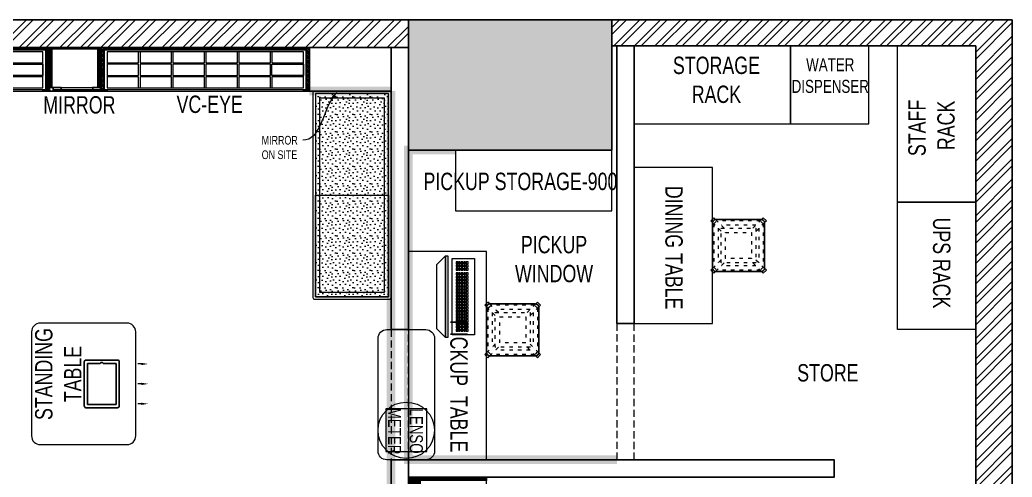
# Model space of a CAD drawing. Header units: feet. Extents: x 9819784 to 9831901, y -7052673 to -7045588.
# Drawn here: x 9826189 to 9831901, y -7048223 to -7045588 of the extents above; entities that cross this region are included whole.
import ezdxf
from ezdxf import colors
from ezdxf.entities.mleader import LeaderData, LeaderLine
from ezdxf.math import Vec2, Vec3

# ---------------------------------------------------------------- set-up
doc = ezdxf.new("R2010")
doc.units = ezdxf.units.FT
doc.header["$LTSCALE"] = 33
doc.header["$MEASUREMENT"] = 0
for name, pattern in [('a_p6_plan_L18$0$HIDDEN', [0.375, 0.25, -0.125]), ('ACAD_ISO03W100', [30, 12, -18]), ('HIDDEN2', [4.7625, 3.175, -1.5875])]:
    doc.linetypes.add(name, pattern=pattern)
doc.layers.add('A-WALL', color=1, linetype='Continuous')
doc.layers.add('column', color=10, linetype='Continuous')
for name, color, linetype, lineweight in [('A-WALL HATCH', 251, 'Continuous', 0), ('column hatch', 5, 'Continuous', 0), ('LENS-CURTAIN', 5, 'a_p6_plan_L18$0$HIDDEN', 9), ('LENS-HATCH', 251, 'Continuous', 5), ('LENS-PARTITION', 21, 'Continuous', 25), ('LENS-TEXT', 31, 'Continuous', 5), ('LENS_DIMENSION', 193, 'Continuous', 0), ('LENS_TEXT', 31, 'Continuous', 5), ('LK-EQPMT', 3, 'Continuous', 18), ('LK-FF&E FLOOR', 1, 'Continuous', 9), ('LK-FF&E WALL', 1, 'Continuous', 9), ('LK-FLUTTED FINISH', 20, 'Continuous', 30), ('LK-IT', 3, 'Continuous', 18), ('LK-MIRROR', 133, 'Continuous', 13), ('LK-TILES FINISH', 251, 'Continuous', 5), ('LN-ELEVATION-1', 81, 'Continuous', 25), ('LN-ELEVATION-2', 103, 'Continuous', 20), ('LN-ELEVATION-3', 125, 'Continuous', 18), ('LN-ELEVATION-4', 145, 'Continuous', 13), ('LN-ELEVATION-5', 167, 'Continuous', 5), ('LN-HATCH', 251, 'Continuous', 0), ('PLANO-TXT', 252, 'Continuous', 5)]:
    doc.layers.add(name, color=color, linetype=linetype, lineweight=lineweight)
doc.styles.add('LK TXT', font='GILC____.TTF', dxfattribs={"height": 100})
doc.styles.get("Standard").update_dxf_attribs({"font": 'GILC____.TTF'})
pattern_1 = [(45, (7858054.0837, 3504049.203), (-4.4901280605, 4.4901280605), [])]

# ---------------------------------------------------------------- blocks, each defined once
blk = doc.blocks.new('A$C917db70c')
at = {"layer": 'A-WALL HATCH'}
h = blk.add_hatch(dxfattribs=at)
h.set_pattern_fill('ANSI32', color=256, scale=222)
h.set_pattern_definition([(45, (-12.4, 3825.26), (-58.86664, 58.86664), []), (45, (26.84, 3825.26), (-58.86664, 58.86664), [])])
h.paths.add_polyline_path([(0, 4075), (-210, 4075), (-210, 3508), (0, 3508)])
h.paths.add_polyline_path([(0, 2665), (-210, 2665), (-210, 2098), (0, 2098)])
h.paths.add_polyline_path([(0, 2665), (0, 3508), (-210, 3508), (-210, 3210), (-210, 2960), (-210, 2665)])
h.paths.add_polyline_path([(0, 455), (0, 2098), (-210, 2098), (-210, 1460.5), (-210, 455)])
h.paths.add_polyline_path([(0, 4075), (0, 7085), (-2305, 7085), (-2305, 6935), (-210, 6935), (-210, 4075)])
h.paths.add_polyline_path([(-645, 0), (-645, 150), (-10455, 150), (-10455, 0)])
h.paths.add_polyline_path([(-3475, 6925), (-3475, 7085), (-9555, 7085), (-9555, 6924.8)])
at = {"layer": 'column hatch'}
h = blk.add_hatch(color=251, dxfattribs=at)
h.dxf.hatch_style = 1
h.paths.add_polyline_path([(-2305, 6335), (-2305, 7085), (-3475, 7085), (-3475, 6335)])
h.paths.add_polyline_path([(0, 0), (0, 455), (-645, 455), (-645, 0)])
h.paths.add_polyline_path([(-10455, 450), (-11115, 450), (-11115, 0), (-11115, 0), (-10455, 0)])
h.paths.add_polyline_path([(-9555, 6174.8), (-9555, 7085), (-11118, 7085), (-11118, 6174.8), (-10938, 6174.8)])
h.paths.add_polyline_path([(-10895, 2875), (-10895, 3570), (-11115, 3570), (-11115, 2875)])
at = {"layer": 'A-WALL'}
for p, q in [((0, 7085), (-11118, 7085)), ((0, 0), (0, 7085)), ((-3475, 6925), (-9555, 6924.8)), ((-210, 6935), (-2305, 6935)), ((-210, 3210), (-210, 6935))]:
    blk.add_line(p, q, dxfattribs=at)
at = {"layer": 'column'}
for points in [[(-3475, 7085), (-3475, 6335), (-2305, 6335), (-2305, 7085)], [(-2305, 6935), (-2305, 6935)]]:
    blk.add_lwpolyline(points, dxfattribs=at)
blk = doc.blocks.new('VC HD 1200')
at = {"layer": 'LN-HATCH', "ltscale": 0.5}
h = blk.add_hatch(dxfattribs=at)
h.set_pattern_fill('ANSI31', color=256, scale=2)
h.set_pattern_definition([(45, (3760859.753, 1795248.936), (-4.490128061, 4.490128061), [])])
h.paths.add_polyline_path([(-1200, 250), (-1200, 60), (-1194, 60), (-1194, 50), (-1200, 50), (-1200, 6), (-1182, 6), (-1182, 250)])
h = blk.add_hatch(dxfattribs=at)
h.set_pattern_fill('ANSI31', color=256, scale=2)
h.set_pattern_definition(pattern_1)
h.paths.add_polyline_path([(0, 250), (0, 60), (-6, 60), (-6, 50), (0, 50), (0, 6), (-18, 6), (-18, 250)])
h = blk.add_hatch(dxfattribs=at)
h.set_pattern_fill('ANSI31', color=256, scale=2)
h.set_pattern_definition([(45, (7858047.0837, 3504049.203), (-4.4901280605, 4.4901280605), [])])
h.paths.add_polyline_path([(-1165, 6), (-1165, 0), (-1200, 0), (-1200, 6)])
h = blk.add_hatch(dxfattribs=at)
h.set_pattern_fill('ANSI31', color=256, scale=2)
h.set_pattern_definition(pattern_1)
h.paths.add_polyline_path([(-28, 6), (-28, 0), (0, 0), (0, 6)])
at = {"layer": 'LN-ELEVATION-1', "ltscale": 0.5}
for points in [[(-1200, 250), (-1200, 60), (-1194, 60), (-1194, 50), (-1200, 50), (-1200, 6), (-1182, 6), (-1182, 250)], [(-18, 238), (-1182, 238), (-1182, 244), (-18, 244)], [(0, 250), (0, 60), (-6, 60), (-6, 50), (0, 50), (0, 6), (-18, 6), (-18, 250)], [(-1165, 6), (-1165, 0), (-1200, 0), (-1200, 6)], [(-35, 6), (-35, 0), (0, 0), (0, 6)]]:
    blk.add_lwpolyline(points, close=True, dxfattribs=at)
at = {"layer": 'LN-ELEVATION-3', "ltscale": 0.5}
for p, q in [((-1182, 250), (-18, 250)), ((-1165, 6), (-35, 6)), ((-35, 0), (-1165, 0))]:
    blk.add_line(p, q, dxfattribs=at)
for points in [[(-1165, 226), (-35, 226), (-35, 18), (-1165, 18)], [(-1165, 226), (-983.3, 226), (-983.3, 162), (-1165, 162)], [(-975.3, 226), (-793.7, 226), (-793.7, 162), (-975.3, 162)], [(-785.7, 226), (-604, 226), (-604, 162), (-785.7, 162)], [(-596, 226), (-414.3, 226), (-414.3, 162), (-596, 162)], [(-406.3, 226), (-224.7, 226), (-224.7, 162), (-406.3, 162)], [(-216.7, 226), (-35, 226), (-35, 162), (-216.7, 162)], [(-1165, 90), (-983.3, 90), (-983.3, 154), (-1165, 154)], [(-975.3, 154), (-793.7, 154), (-793.7, 90), (-975.3, 90)], [(-785.7, 154), (-604, 154), (-604, 90), (-785.7, 90)], [(-596, 154), (-414.3, 154), (-414.3, 90), (-596, 90)], [(-406.3, 154), (-224.7, 154), (-224.7, 90), (-406.3, 90)], [(-216.7, 154), (-35, 154), (-35, 90), (-216.7, 90)], [(-1165, 82), (-983.3, 82), (-983.3, 18), (-1165, 18)], [(-975.3, 82), (-793.7, 82), (-793.7, 18), (-975.3, 18)], [(-785.7, 82), (-604, 82), (-604, 18), (-785.7, 18)], [(-596, 82), (-414.3, 82), (-414.3, 18), (-596, 18)], [(-406.3, 82), (-224.7, 82), (-224.7, 18), (-406.3, 18)], [(-216.7, 82), (-35, 82), (-35, 18), (-216.7, 18)]]:
    blk.add_lwpolyline(points, close=True, dxfattribs=at)
blk = doc.blocks.new('Standing Table 700X600')
at = {"layer": 'LN-ELEVATION-1', "linetype": 'ByBlock', "lineweight": -2}
for p, q in [((-114.7, -32.3), (-114.7, -12)), ((0, -32.3), (0, -12)), ((114.7, -32.3), (114.7, -12))]:
    blk.add_line(p, q, dxfattribs=at)
at = {"layer": 'LN-ELEVATION-1'}
for points in [[(-127.2, 94.5), (126.8, 94.5, 0.414214), (136.8, 104.5), (136.8, 286.5, 0.414214), (126.8, 296.5), (-127.2, 296.5, 0.414214), (-137.2, 286.5), (-137.2, 104.5, 0.414214)], [(117.2, 186), (117.2, 113.5), (-117.8, 113.5), (-117.8, 277.5), (117.2, 277.5), (117.2, 205, 0.327538), (118.6, 203.1, -0.733799), (118.6, 187.9, 0.327538)]]:
    blk.add_lwpolyline(points, format="xyb", close=True, dxfattribs=at)
at = {"layer": 'LN-ELEVATION-1', "linetype": 'ByBlock', "lineweight": -2}
for points in [[(-108.1, -32.3), (-121.4, -32.3), (-114.7, -72.3)], [(6.7, -32.3), (-6.7, -32.3), (0, -72.3)], [(121.4, -32.3), (108.1, -32.3), (114.7, -72.3)]]:
    blk.add_solid(points, dxfattribs=at)
at = {"layer": 'LN-ELEVATION-2'}
blk.add_lwpolyline([(-300, 0), (300, 0, 0.414214), (350, 50), (350, 550, 0.414214), (300, 600), (-300, 600, 0.414214), (-350, 550), (-350, 50, 0.414214)], format="xyb", close=True, dxfattribs=at)
at = {"layer": 'LENS-TEXT', "color": 7, "linetype": 'Continuous', "ltscale": 3, "insert": (56.8, 445.9), "char_height": 100, "width": 783.964, "attachment_point": 5, "style": 'LK TXT'}
blk.add_mtext('STANDING TABLE', dxfattribs=at)
blk = doc.blocks.new('rtf')
at = {"color": 0, "linetype": 'ByBlock', "lineweight": -2}
for p, q in [((16412.5, -172798.8), (16452.4, -172798.8)), ((16412.5, -172810.8), (16412.5, -172798.8)), ((16412.5, -172810.8), (16452.4, -172810.8)), ((16425.3, -172793.1), (16535.3, -172793.1)), ((16425.3, -172817.1), (16535.3, -172817.1)), ((16535.3, -172793.1), (16535.3, -172817.1))]:
    blk.add_line(p, q, dxfattribs=at)
for centre, radius, start, end in [((16412.5, -172805.1), 17.5, 21.0506, 340.9422), ((16444.5, -172804.8), 9.89, 322.6562, 37.3438)]:
    blk.add_arc(centre, radius, start, end, dxfattribs=at)
blk = doc.blocks.new('dsg')
at = {"color": 0, "linetype": 'ByBlock', "lineweight": -2}
for radius in [155, 143, 25, 20]:
    blk.add_circle((11491.5, -171102.6), radius, dxfattribs=at)
blk.add_blockref('rtf', (-5117.5, 1702.9), dxfattribs=at)
blk = doc.blocks.new('CLINIC - CABINET SINK')
at = {"layer": 'LN-HATCH', "ltscale": 0.5}
h = blk.add_hatch(dxfattribs=at)
h.set_pattern_fill('ANSI31', color=256, scale=2)
h.set_pattern_definition([(45, (4052861.5004, 1708016.356), (-4.4901280605, 4.4901280605), [])])
h.paths.add_polyline_path([(-563.4, 157), (564.6, 157), (564.6, 175), (-563.4, 175)])
h.paths.add_polyline_path([(582.6, 225), (600.6, 225), (600.6, -225), (582.6, -225)])
h.paths.add_polyline_path([(564.6, 225), (582.6, 225), (582.6, 157), (564.6, 157)])
h.paths.add_polyline_path([(-581.4, 225), (-599.4, 225), (-599.4, -225), (-581.4, -225)])
h.paths.add_polyline_path([(-581.4, 225), (-563.4, 225), (-563.4, 157), (-581.4, 157)])
at = {"layer": 'LN-ELEVATION-1', "ltscale": 0.5}
for points in [[(-581.4, 225), (-599.4, 225), (-599.4, -225), (-581.4, -225)], [(-581.4, 225), (-563.4, 225), (-563.4, 157), (-581.4, 157)], [(-563.4, 157), (564.6, 157), (564.6, 175), (-563.4, 175)], [(564.6, 225), (582.6, 225), (582.6, 157), (564.6, 157)], [(582.6, 225), (600.6, 225), (600.6, -225), (582.6, -225)]]:
    blk.add_lwpolyline(points, close=True, dxfattribs=at)
at = {"layer": 'LN-ELEVATION-2', "ltscale": 0.5}
blk.add_line((582.6, -225), (-581.4, -225), dxfattribs=at)
at = {"layer": 'LN-HATCH', "ltscale": 0.5}
for p, q in [((564.6, 225), (-563.4, 175)), ((-563.4, 225), (564.6, 175))]:
    blk.add_line(p, q, dxfattribs=at)
at = {"layer": 'LN-ELEVATION-3', "xscale": -1, "rotation": 41.1558274151866}
blk.add_blockref('dsg', (-103569.3, 136346.7), dxfattribs=at)
blk = doc.blocks.new('CLENS 600 TYPE 6')
at = {"layer": 'LN-ELEVATION-1', "ltscale": 0.5}
blk.add_lwpolyline([(130, -225), (-130, -225, -0.414214), (-150, -205), (-150, 55, -0.414214), (-130, 75), (130, 75, -0.414214), (150, 55), (150, -205, -0.414214)], format="xyb", close=True, dxfattribs=at)
at = {"layer": 'LN-ELEVATION-3', "linetype": 'ACAD_ISO03W100', "ltscale": 0.05}
for p, q in [((-82.3, 25), (-124.7, 67.4)), ((124.7, 67.4), (-124.7, 67.4)), ((82.3, 25), (124.7, 67.4)), ((-100, 7.3), (-142.4, 49.7)), ((-142.4, -199.7), (-142.4, 49.7)), ((-117.4, -174.7), (-117.4, 24.7)), ((99.7, 42.4), (-99.7, 42.4)), ((100, 7.3), (142.4, 49.7)), ((117.4, -174.7), (117.4, 24.7)), ((142.4, -199.7), (142.4, 49.7)), ((-100, -157.3), (-142.4, -199.7)), ((100, -157.3), (142.4, -199.7)), ((-82.3, -175), (-124.7, -217.4)), ((124.7, -217.4), (-124.7, -217.4)), ((99.7, -192.4), (-99.7, -192.4)), ((82.3, -175), (124.7, -217.4))]:
    blk.add_line(p, q, dxfattribs=at)
for points in [[(-132.2, 74.9), (-124.7, 67.4), (-142.4, 49.7), (-149.9, 57.2)], [(132.2, 74.9), (124.7, 67.4), (142.4, 49.7), (149.9, 57.2)], [(-132.2, -224.9), (-124.7, -217.4), (-142.4, -199.7), (-149.9, -207.2)], [(132.2, -224.9), (124.7, -217.4), (142.4, -199.7), (149.9, -207.2)]]:
    blk.add_lwpolyline(points, dxfattribs=at)
for points in [[(100, -175), (-100, -175), (-100, 25), (100, 25)], [(75, -150), (-75, -150), (-75, 0), (75, 0)]]:
    blk.add_lwpolyline(points, close=True, dxfattribs=at)
at = {"layer": 'LN-ELEVATION-5', "ltscale": 0.5}
for points in [[(-149.9, 57.2), (-160.1, 67.4), (-142.4, 85.1), (-132.2, 74.9)], [(149.9, 57.2), (160.1, 67.4), (142.4, 85.1), (132.2, 74.9)], [(-149.9, -207.2), (-160.1, -217.4), (-142.4, -235.1), (-132.2, -224.9)], [(149.9, -207.2), (160.1, -217.4), (142.4, -235.1), (132.2, -224.9)]]:
    blk.add_lwpolyline(points, dxfattribs=at)
blk = doc.blocks.new('*U23')
at = {"layer": 'LK-EQPMT', "ltscale": 12}
blk.add_lwpolyline([(6, 4.9), (-6, 4.9), (-6, -4.9), (6, -4.9)], close=True, dxfattribs=at)
blk = doc.blocks.new('*U24')
at = {"color": 0, "linetype": 'ByBlock', "lineweight": -2}
for p in [(0, 0), (18, 0), (35.9, 0), (53.9, 0), (71.8, 0), (89.8, 0), (107.8, 0), (125.7, 0), (143.7, 0), (161.6, 0), (179.6, 0), (197.6, 0), (215.5, 0), (233.5, 0), (251.4, 0), (269.4, 0), (287.4, 0), (305.3, 0), (323.3, 0), (0, -14.7), (0, -29.5), (0, -44.2), (0, -59), (18, -14.7), (18, -29.5), (18, -44.2), (18, -59), (35.9, -14.7), (35.9, -29.5), (35.9, -44.2), (35.9, -59), (53.9, -14.7), (53.9, -29.5), (53.9, -44.2), (53.9, -59), (71.8, -14.7), (71.8, -29.5), (71.8, -44.2), (71.8, -59), (89.8, -14.7), (89.8, -29.5), (89.8, -44.2), (89.8, -59), (107.8, -14.7), (107.8, -29.5), (107.8, -44.2), (107.8, -59), (125.7, -14.7), (125.7, -29.5), (125.7, -44.2), (125.7, -59), (143.7, -14.7), (143.7, -29.5), (143.7, -44.2), (143.7, -59), (161.6, -14.7), (161.6, -29.5), (161.6, -44.2), (161.6, -59), (179.6, -14.7), (179.6, -29.5), (179.6, -44.2), (179.6, -59), (197.6, -14.7), (197.6, -29.5), (197.6, -44.2), (197.6, -59), (215.5, -14.7), (215.5, -29.5), (215.5, -44.2), (215.5, -59), (233.5, -14.7), (233.5, -29.5), (233.5, -44.2), (233.5, -59), (251.4, -14.7), (251.4, -29.5), (251.4, -44.2), (251.4, -59), (269.4, -14.7), (269.4, -29.5), (269.4, -44.2), (269.4, -59), (287.4, -14.7), (287.4, -29.5), (287.4, -44.2), (287.4, -59), (305.3, -14.7), (305.3, -29.5), (305.3, -44.2), (305.3, -59), (323.3, -14.7), (323.3, -29.5), (323.3, -44.2), (323.3, -59)]:
    blk.add_blockref('*U23', p, dxfattribs=at)
blk = doc.blocks.new('*U21')
at = {"layer": 'LK-EQPMT', "ltscale": 12}
blk.add_lwpolyline([(6, 4.9), (-6, 4.9), (-6, -4.9), (6, -4.9)], close=True, dxfattribs=at)
blk = doc.blocks.new('*U22')
at = {"color": 0, "linetype": 'ByBlock', "lineweight": -2}
for p in [(0, 0), (18, 0), (35.9, 0), (0, -14.7), (0, -29.5), (0, -44.2), (0, -59), (18, -14.7), (18, -29.5), (18, -44.2), (18, -59), (35.9, -14.7), (35.9, -29.5), (35.9, -44.2), (35.9, -59)]:
    blk.add_blockref('*U21', p, dxfattribs=at)
blk = doc.blocks.new('*U17')
at = {"ltscale": 12}
blk.add_lwpolyline([(8, 0), (8, 129.1), (448, 129.1), (448, 0)], close=True, dxfattribs=at)
for name, p in [('*U24', (35.2, 101.6)), ('*U22', (386.6, 101.6))]:
    blk.add_blockref(name, p)
blk = doc.blocks.new('Pickup table PC')
at = {"layer": 'LN-ELEVATION-2', "ltscale": 0.5}
for points in [[(470, 50), (0, 50), (0, 62), (470, 62)], [(420, 0), (50, 0), (0, 50), (470, 50)]]:
    blk.add_lwpolyline(points, close=True, dxfattribs=at)
blk = doc.blocks.new('Stool')
at = {"layer": 'LN-ELEVATION-1', "ltscale": 0.5}
blk.add_lwpolyline([(-130, 300), (130, 300, -0.414214), (150, 280), (150, 20, -0.414214), (130, 0), (-130, 0, -0.414214), (-150, 20), (-150, 280, -0.414214)], format="xyb", close=True, dxfattribs=at)
at = {"layer": 'LN-ELEVATION-3', "linetype": 'ACAD_ISO03W100', "ltscale": 0.05}
for p, q in [((-82.3, 250), (-124.7, 292.4)), ((-124.7, 292.4), (124.7, 292.4)), ((82.3, 250), (124.7, 292.4)), ((-100, 232.3), (-142.4, 274.7)), ((-142.4, 274.7), (-142.4, 25.3)), ((-117.4, 249.7), (-117.4, 50.3)), ((-99.7, 267.4), (99.7, 267.4)), ((100, 232.3), (142.4, 274.7)), ((117.4, 249.7), (117.4, 50.3)), ((142.4, 274.7), (142.4, 25.3)), ((-100, 67.7), (-142.4, 25.3)), ((100, 67.7), (142.4, 25.3)), ((-82.3, 50), (-124.7, 7.6)), ((-124.7, 7.6), (124.7, 7.6)), ((-99.7, 32.6), (99.7, 32.6)), ((82.3, 50), (124.7, 7.6))]:
    blk.add_line(p, q, dxfattribs=at)
for points in [[(-132.2, 299.9), (-124.7, 292.4), (-142.4, 274.7), (-149.9, 282.2)], [(132.2, 299.9), (124.7, 292.4), (142.4, 274.7), (149.9, 282.2)], [(-132.2, 0.1), (-124.7, 7.6), (-142.4, 25.3), (-149.9, 17.8)], [(132.2, 0.1), (124.7, 7.6), (142.4, 25.3), (149.9, 17.8)]]:
    blk.add_lwpolyline(points, dxfattribs=at)
for points in [[(-100, 250), (100, 250), (100, 50), (-100, 50)], [(-75, 225), (75, 225), (75, 75), (-75, 75)]]:
    blk.add_lwpolyline(points, close=True, dxfattribs=at)
at = {"layer": 'LN-ELEVATION-5', "ltscale": 0.5}
for points in [[(-149.9, 282.2), (-160.1, 292.4), (-142.4, 310.1), (-132.2, 299.9)], [(149.9, 282.2), (160.1, 292.4), (142.4, 310.1), (132.2, 299.9)], [(-149.9, 17.8), (-160.1, 7.6), (-142.4, -10.1), (-132.2, 0.1)], [(149.9, 17.8), (160.1, 7.6), (142.4, -10.1), (132.2, 0.1)]]:
    blk.add_lwpolyline(points, dxfattribs=at)
blk = doc.blocks.new('MIRROR')
at = {"layer": 'LN-HATCH', "ltscale": 0.5}
h = blk.add_hatch(dxfattribs=at)
h.set_pattern_fill('ANSI31', color=256, scale=2)
h.set_pattern_definition([(45, (4060433.7416, 1708720.787), (-4.4901280605, 4.4901280605), [])])
h.paths.add_polyline_path([(212.9, 101.3), (230.9, 101.3), (230.9, -127.7), (212.9, -127.7)])
h.paths.add_polyline_path([(230.9, 95.3), (494.9, 95.3), (494.9, 101.3), (230.9, 101.3)])
h.paths.add_polyline_path([(512.9, 101.3), (494.9, 101.3), (494.9, -127.7), (512.9, -127.7)])
at = {"layer": 'Defpoints'}
blk.add_lwpolyline([(512.9, 101.3), (212.9, 101.3), (212.9, -148.7), (512.9, -148.7)], close=True, dxfattribs=at)
at = {"layer": 'LN-ELEVATION-1'}
for points in [[(212.9, 101.3), (230.9, 101.3), (230.9, -127.7), (212.9, -127.7)], [(230.9, 95.3), (494.9, 95.3), (494.9, 101.3), (230.9, 101.3)], [(512.9, 101.3), (494.9, 101.3), (494.9, -127.7), (512.9, -127.7)], [(259.9, -141.7), (259.9, -127.7), (214.9, -127.7), (214.9, -148.7), (223.9, -148.7), (223.9, -147.2), (216.4, -147.2), (216.4, -141.7)], [(442.9, -141.7), (442.9, -127.7), (487.9, -127.7), (487.9, -148.7), (478.9, -148.7), (478.9, -147.2), (486.4, -147.2), (486.4, -141.7)], [(504.9, -148.7), (504.9, -147.2), (509.4, -147.2), (509.4, -129.2), (487.9, -129.2), (487.9, -127.7), (510.9, -127.7), (510.9, -148.7)]]:
    blk.add_lwpolyline(points, close=True, dxfattribs=at)
at = {"layer": 'LN-ELEVATION-2', "color": 4, "lineweight": 0}
blk.add_lwpolyline([(216.4, -141.7), (486.4, -141.7), (486.4, -147.2), (216.4, -147.2)], close=True, dxfattribs=at)
at = {"layer": 'LN-ELEVATION-2'}
blk.add_lwpolyline([(259.9, -141.7), (442.9, -141.7), (442.9, -127.7), (259.9, -127.7)], close=True, dxfattribs=at)
at = {"layer": 'LN-ELEVATION-4', "ltscale": 0.5}
blk.add_line((478.9, -148.7), (223.9, -148.7), dxfattribs=at)
blk = doc.blocks.new('2 seater bench')
at = {"layer": 'LENS-HATCH', "lineweight": 0}
h = blk.add_hatch(dxfattribs=at)
h.set_pattern_fill('STIP1', color=177, scale=100, angle=270, pattern_type=2)
h.set_pattern_definition([(270, (6617251.08, -170421.61), (100, -2e-13), [0, -100]), (270, (6617235.08, -170433.61), (100, -2e-13), [0, -100]), (270, (6617211.08, -170428.61), (100, -2e-13), [0, -100]), (270, (6617188.08, -170463.61), (100, -2e-13), [0, -100]), (270, (6617224.08, -170460.61), (100, -2e-13), [0, -100]), (270, (6617248.08, -170487.61), (100, -2e-13), [0, -100]), (270, (6617255.08, -170452.61), (100, -2e-13), [0, -100]), (270, (6617214.08, -170494.61), (100, -2e-13), [0, -100]), (270, (6617182.08, -170489.61), (100, -2e-13), [0, -100]), (270, (6617167.08, -170415.61), (100, -2e-13), [0, -100]), (270, (6617187.08, -170433.61), (100, -2e-13), [0, -100]), (270, (6617168.08, -170447.61), (100, -2e-13), [0, -100]), (270, (6617232.08, -170508.61), (100, -2e-13), [0, -100]), (270, (6617207.08, -170476.61), (100, -2e-13), [0, -100]), (270, (6617240.08, -170468.61), (100, -2e-13), [0, -100]), (270, (6617231.08, -170485.61), (100, -2e-13), [0, -100]), (270, (6617204.08, -170449.61), (100, -2e-13), [0, -100]), (270, (6617258.08, -170477.61), (100, -2e-13), [0, -100]), (270, (6617199.08, -170508.61), (100, -2e-13), [0, -100]), (270, (6617169.08, -170505.61), (100, -2e-13), [0, -100])])
h.paths.add_polyline_path([(585, 210), (0, 210), (0, -210), (585, -210)])
h.paths.add_polyline_path([(0, 245), (0, -210)])
h.paths.add_polyline_path([(-585, 210), (0, 210), (0, -210), (-585, -210)])
at = {"layer": 'LN-ELEVATION-2', "ltscale": 0.5}
for points in [[(-585, 210), (0, 210), (0, -210), (-585, -210)], [(585, 210), (0, 210), (0, -210), (585, -210)]]:
    blk.add_lwpolyline(points, close=True, dxfattribs=at)
at = {"layer": 'LN-ELEVATION-5', "ltscale": 0.5}
blk.add_lwpolyline([(590, 225), (-590, 225, 0.414214), (-600, 215), (-600, -215, 0.414214), (-590, -225), (590, -225, 0.414214), (600, -215), (600, 215, 0.414214)], format="xyb", close=True, dxfattribs=at)
blk.add_lwpolyline([(585, 210), (-585, 210), (-585, -210), (585, -210)], close=True, dxfattribs=at)
at = {"layer": 'LN-ELEVATION-5', "linetype": 'HIDDEN2', "ltscale": 11}
blk.add_lwpolyline([(-560, 185), (560, 185), (560, -185), (-560, -185)], close=True, dxfattribs=at)

msp = doc.modelspace()

# ---------------------------------------------------------------- linework, layer by layer
at = {"layer": 'LENS-CURTAIN', "ltscale": 5}
for points in [[(9829726.3, -7048123.2), (9829726.3, -7047338.2), (9829626.3, -7047338.2), (9829626.3, -7048123.2)], [(9828426.3, -7048123.2), (9828426.3, -7047373.2), (9828326.3, -7047373.2), (9828326.3, -7048123.2)]]:
    msp.add_lwpolyline(points, close=True, dxfattribs=at)
at = {"layer": 'LENS-PARTITION'}
for points in [[(9827856.3, -7045748.3), (9828326.3, -7045748.3), (9828326.3, -7045998.3), (9827856.3, -7045998.3)], [(9828426.3, -7045748.2), (9828426.3, -7047373.2), (9828326.3, -7047373.2), (9828326.3, -7045748.2)], [(9829726.3, -7045738.2), (9829726.3, -7047338.2), (9829626.3, -7047338.2), (9829626.3, -7045738.2)], [(9828426.3, -7049823.2), (9828326.3, -7049823.2), (9828326.3, -7048123.2), (9828426.3, -7048123.2)], [(9828426.3, -7048223.2), (9830876.3, -7048223.2), (9830876.3, -7048123.2), (9828426.3, -7048123.2)]]:
    msp.add_lwpolyline(points, close=True, dxfattribs=at)
at = {"layer": 'LK-EQPMT'}
msp.add_lwpolyline([(9828296.3, -7048076.1), (9828531.3, -7048076.1), (9828531.3, -7047830.1), (9828296.3, -7047830.1)], close=True, dxfattribs=at)
at = {"layer": 'LK-FF&E WALL'}
for points in [[(9830626.3, -7045738.2), (9829726.3, -7045738.2), (9829726.3, -7046188.2), (9830626.3, -7046188.2)], [(9830626.3, -7046188.2), (9831076.3, -7046188.2), (9831076.3, -7045738.2), (9830626.3, -7045738.2)], [(9831241.3, -7046638.2), (9831241.3, -7045738.2), (9831691.3, -7045738.2), (9831691.3, -7046638.2)], [(9829596.3, -7046688.2), (9829596.3, -7046338.2), (9828696.3, -7046338.2), (9828696.3, -7046688.2)], [(9829726.3, -7046438.2), (9829726.3, -7047338.2), (9830176.3, -7047338.2), (9830176.3, -7046438.2)], [(9831691.3, -7046638.2), (9831691.3, -7047373.2), (9831241.3, -7047373.2), (9831241.3, -7046638.2)], [(9828426.3, -7046923.2), (9828426.3, -7048123.2), (9828876.3, -7048123.2), (9828876.3, -7046923.2)]]:
    msp.add_lwpolyline(points, close=True, dxfattribs=at)
msp.add_lwpolyline([(9828301.3, -7047373.2), (9828526.3, -7047373.2, -0.414214), (9828576.3, -7047423.2), (9828576.3, -7048073.2, -0.414214), (9828526.3, -7048123.2), (9828301.3, -7048123.2, -0.414214), (9828251.3, -7048073.2), (9828251.3, -7047423.2, -0.414214)], format="xyb", close=True, dxfattribs=at)
msp.add_circle((9828413.8, -7047953.1), 162.5, dxfattribs=at)
at = {"layer": 'LK-FLUTTED FINISH', "linetype": 'ACAD_ISO03W100', "ltscale": 0.05, "const_width": 50}
msp.add_lwpolyline([(9828326.3, -7045998.3), (9828326.3, -7051673.2)], dxfattribs=at)
at = {"layer": 'LK-MIRROR', "linetype": 'ACAD_ISO03W100', "ltscale": 0.05, "const_width": 50}
msp.add_lwpolyline([(9828326.3, -7045998.3), (9827856.3, -7045998.3)], dxfattribs=at)
at = {"layer": 'LK-TILES FINISH', "color": 212, "linetype": 'ACAD_ISO03W100', "ltscale": 0.05, "const_width": 50}
msp.add_lwpolyline([(9829626.3, -7048123.2), (9828426.3, -7048123.2), (9828426.3, -7046338.2), (9828696.3, -7046338.2)], dxfattribs=at)

# ---------------------------------------------------------------- block references
at = {"layer": 'LENS_DIMENSION'}
msp.add_blockref('A$C917db70c', (9831901.3, -7052673.2), dxfattribs=at)
at = {"layer": 'LK-FF&E FLOOR', "rotation": 90}
for name, p in [('2 seater bench', (9828101.3, -7046598.3)), ('Standing Table 700X600', (9826856.3, -7047685.7))]:
    msp.add_blockref(name, p, dxfattribs=at)
at = {"layer": 'LK-FF&E WALL', "xscale": -1}
for name, p in [('VC HD 1200', (9825156.3, -7045998.3)), ('MIRROR', (9826869.2, -7045849.7)), ('VC HD 1200', (9826656.3, -7045998.3))]:
    msp.add_blockref(name, p, dxfattribs=at)
at = {"layer": 'LK-FF&E WALL'}
for name, p, rotation in [('Stool', (9830176.3, -7046888.2), 270), ('CLENS 600 TYPE 6', (9828951.3, -7047374.9), 89.99999999999991)]:
    msp.add_blockref(name, p, dxfattribs=dict(at, rotation=rotation))
at = {"layer": 'LK-FF&E WALL', "xscale": -1, "rotation": 90}
msp.add_blockref('CLINIC - CABINET SINK', (9828651.3, -7048822.5), dxfattribs=at)
at = {"layer": 'LK-IT', "rotation": 270}
msp.add_blockref('Pickup table PC', (9828590.4, -7046947.7), dxfattribs=at)
at = {"layer": 'LK-IT', "ltscale": 0.5, "rotation": 89.99999999999991}
msp.add_blockref('*U17', (9828806.7, -7047410.7), dxfattribs=at)

# ---------------------------------------------------------------- texts
at = {"layer": 'LENS-TEXT', "color": 0, "linetype": 'Continuous', "ltscale": 3, "attachment_point": 5, "style": 'LK TXT'}
for s, width, gutter_width, insert, char_height in [('STORAGE \\PRACK', 1099.487, 1, (9830199.1, -7045934.4), 100), ('WATER \\PDISPENSER', 264.162, 0.75, (9830854.3, -7045909.6), 75), (' PICKUP STORAGE-900', 1099.487, 1, (9829056.5, -7046519.7), 100)]:
    msp.add_mtext_dynamic_manual_height_columns(s, width=width, gutter_width=gutter_width, heights=[0], dxfattribs=dict(at, insert=insert, char_height=char_height))
for s, width, gutter_width, insert, char_height, rotation in [('STAFF\\P RACK', 1099.487, 1, (9831437.5, -7046210.9), 100, 90), ('DINING TABLE', 783.964, 1, (9829954.3, -7046900.7), 100, 270), ('UPS RACK', 1099.487, 1, (9831495.1, -7046989), 100, 270), ('PICKUP  TABLE  ', 783.964, 1, (9828716.2, -7047698.1), 100, 270), ('LENSO\\PMETER', 353.056, 0.5, (9828409, -7047957.4), 75, 270)]:
    msp.add_mtext_dynamic_manual_height_columns(s, width=width, gutter_width=gutter_width, heights=[0], dxfattribs=dict(at, insert=insert, char_height=char_height, rotation=rotation))
at = {"layer": 'LENS_TEXT', "linetype": 'Continuous', "ltscale": 3, "insert": (9826531.9, -7046078.7, -23744), "char_height": 100, "width": 324.474, "attachment_point": 5, "style": 'LK TXT'}
msp.add_mtext('{\\C7;MIRROR}', dxfattribs=at)
at = {"layer": 'LENS_TEXT', "linetype": 'Continuous', "ltscale": 3, "char_height": 100, "attachment_point": 5}
for s, insert in [('PICKUP WINDOW', (9829264.3, -7046967.3)), ('STORE', (9830840.5, -7047622.5))]:
    msp.add_mtext_dynamic_manual_height_columns(s, width=670.27, gutter_width=1, heights=[0], dxfattribs=dict(at, insert=insert))
at = {"layer": 'PLANO-TXT', "linetype": 'Continuous', "ltscale": 3, "insert": (9827282.2, -7046075.4, -23744), "char_height": 100, "width": 149.547, "attachment_point": 5, "style": 'LK TXT'}
msp.add_mtext('VC-EYE', dxfattribs=at)

# ---------------------------------------------------------------- leaders
at = {"layer": 'LENS-TEXT', "color": 7}
ml = msp.add_multileader_mtext('Standard', dxfattribs=at)
ml.set_content('\\pxqj,t3;{\\C0;MIRROR ON SITE}', color=1)
ml.set_leader_properties(color=256, linetype='ByLayer', lineweight=-1)
ml.build(insert=Vec2(0, 0))
ml.multileader.update_dxf_attribs({"leader_type": 2, "dogleg_length": 0.36, "arrow_head_size": 50})
ctx = ml.context
ctx.base_point, ctx.char_height, ctx.arrow_head_size, ctx.landing_gap_size, ctx.plane_origin = Vec3(9827651.9, -7046282.3, -23744), 50, 50, 0.09, Vec3(9828491, -7045819.7, -23744)
ctx.text_align_type = 2
notes = []
notes.append((ctx, [(0, (1, 1, 0), (9827819, -7046282.3, -23744), (-1, 0), 0.36, [(0, [(9828018, -7045998.3, -23744)], 0, [])])]))
ctx.mtext.insert, ctx.mtext.width, ctx.mtext.alignment, ctx.mtext.flow_direction = Vec3(9827818.6, -7046257, -23744), 237.261, 3, 5
for ctx, leaders in notes:
    for number, flags, end, landing, length, lines in leaders:
        leader = LeaderData()
        leader.index, (leader.has_last_leader_line, leader.has_dogleg_vector, leader.attachment_direction) = number, flags
        leader.last_leader_point, leader.dogleg_vector, leader.dogleg_length = Vec3(end), Vec3(landing), length
        for number, points, colour, breaks in lines:
            line = LeaderLine()
            line.index, line.vertices, line.color, line.breaks = number, Vec3.list(points), colors.encode_raw_color(colour), breaks
            leader.lines.append(line)
        ctx.leaders.append(leader)

doc.saveas('drawing.dxf')
